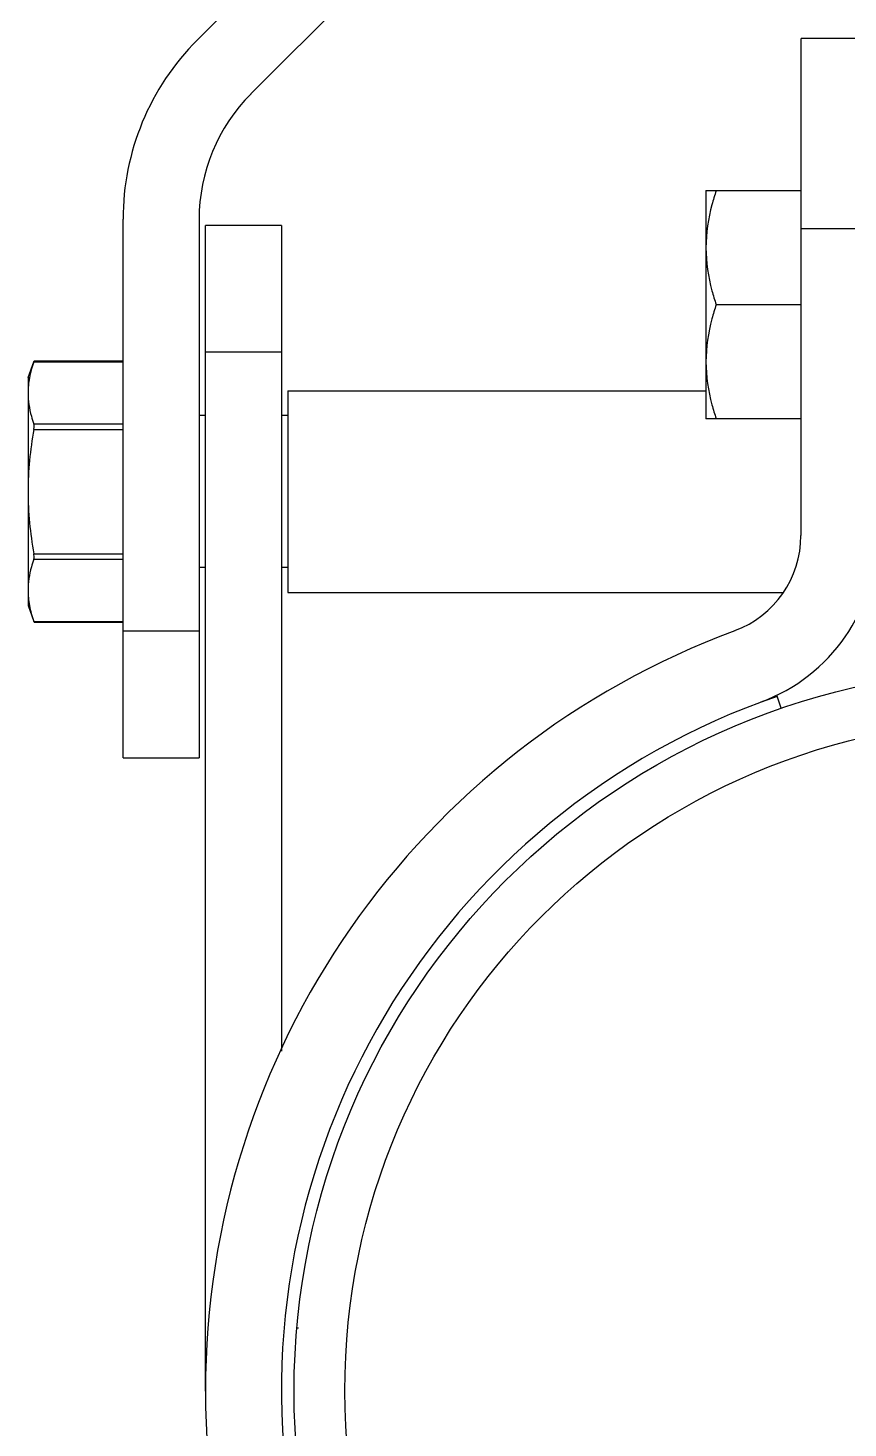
# Model space of a CAD drawing. Extents: x 27938 to 650306, y -92720 to 1524912.
# Drawn here: x 314794 to 315545, y 842044 to 843327 of the extents above; entities that cross this region are included whole.
import ezdxf

# ---------------------------------------------------------------- set-up
doc = ezdxf.new("R2010")
doc.units = 0
doc.header["$LTSCALE"] = 1000
doc.header["$MEASUREMENT"] = 0

msp = doc.modelspace()

# ---------------------------------------------------------------- linework, layer by layer
at = {"linetype": 'Continuous'}
for p, q in [((314948.9, 843316.2), (315245.1, 843612.4)), ((315294.4, 843563.1), (314998.1, 843266.9)), ((315502.3, 842861.8), (315502.3, 843317.5)), ((315572, 843317.5), (315502.3, 843317.5)), ((315415.2, 843178.1), (315415.2, 842969)), ((315415.2, 843178.1), (315502.3, 843178.1)), ((314880.8, 842658.2), (314880.8, 843151.9)), ((314950.5, 843151.9), (314950.5, 842658.2)), ((314956.3, 842077.4), (314956.3, 843146.1)), ((315026, 843146.1), (314956.3, 843146.1)), ((315026, 843146.1), (315026, 842389.1)), ((315572, 843143.2), (315502.3, 843143.2)), ((315502.3, 843073.5), (315424.5, 843073.5)), ((315026, 843030), (314956.3, 843030)), ((314793.7, 843006.7), (314799, 843021.2)), ((314799, 843021.2), (314799.3, 843022)), ((314799, 843021.2), (314880.8, 843021.2)), ((314799.2, 843022), (314880.8, 843022)), ((314793.7, 843006.7), (314793.7, 842797.6)), ((315031.8, 842994.5), (315031.8, 842809.8)), ((315031.8, 842994.5), (315415.2, 842994.5)), ((314799, 842964.2), (314880.8, 842964.2)), ((314956.3, 842971.9), (314950.5, 842971.9)), ((314956.3, 842971.9), (314950.5, 842971.9)), ((315031.8, 842971.9), (315026, 842971.9)), ((315031.8, 842971.9), (315026, 842971.9)), ((315502.3, 842969), (315415.2, 842969)), ((314799, 842959.2), (314880.8, 842959.2)), ((314799, 842845.2), (314880.8, 842845.2)), ((314799, 842840.1), (314880.8, 842840.1)), ((314956.3, 842832.5), (314950.5, 842832.5)), ((314956.3, 842832.5), (314950.5, 842832.5)), ((315031.8, 842832.5), (315026, 842832.5)), ((315031.8, 842832.5), (315026, 842832.5)), ((315031.8, 842809.8), (315485.6, 842809.8)), ((314793.7, 842797.6), (314799, 842783.1)), ((314799, 842783.1), (314880.8, 842783.1)), ((314799.3, 842782.4), (314799, 842783.1)), ((314799.2, 842782.4), (314880.8, 842782.4)), ((314880.8, 842774.4), (314950.5, 842774.4)), ((315484.2, 842703.5), (315480.4, 842714.5)), ((314880.8, 842658.2), (314950.5, 842658.2)), ((315040.8, 842135.5), (315041.8, 842135.5))]:
    msp.add_line(p, q, dxfattribs=at)
for radius in [662.1, 615.6]:
    msp.add_circle((315699.7, 842077.4), radius, dxfattribs=at)
for centre, radius, start, end in [((315113.1, 843151.9), 232.3, 135, 180), ((315113.1, 843151.9), 162.6, 135, 180), ((315409.3, 842861.8), 92.9, 290.3175, 0), ((315409.3, 842861.8), 162.6, 290.3175, 0), ((315699.7, 842077.4), 743.4, 110.3175, 249.6825), ((315699.7, 842077.4), 673.7, 109, 71)]:
    msp.add_arc(centre, radius, start, end, dxfattribs=at)
for points, knots in [([(315424.5, 843178.1), (315423.1, 843173.8), (315417.9, 843156.9), (315415.2, 843139.1), (315415.2, 843125.8)], [0, 0, 0, 0, 0.251892, 1, 1, 1, 1]), ([(315415.2, 843125.8), (315415.2, 843112.5), (315417.9, 843094.7), (315423.1, 843077.8), (315424.5, 843073.5)], [0, 0, 0, 0, 0.748108, 1, 1, 1, 1]), ([(315424.5, 843073.5), (315423.1, 843069.3), (315417.9, 843052.3), (315415.2, 843034.5), (315415.2, 843021.2)], [0, 0, 0, 0, 0.251892, 1, 1, 1, 1]), ([(315415.2, 843021.2), (315415.2, 843008), (315417.9, 842990.2), (315423.1, 842973.2), (315424.5, 842969)], [0, 0, 0, 0, 0.748108, 1, 1, 1, 1]), ([(314793.7, 842992.7), (314793.7, 842985.5), (314795.2, 842975.8), (314798.2, 842966.5), (314799, 842964.2)], [0, 0, 0, 0, 0.744761, 1, 1, 1, 1]), ([(314799, 842959.2), (314799.1, 842959.7), (314799.3, 842961.3), (314799.4, 842963.1), (314799, 842964.2)], [0, 0, 0, 0, 0.299097, 1, 1, 1, 1]), ([(314799, 842840.1), (314798.2, 842837.8), (314795.2, 842828.6), (314793.7, 842818.9), (314793.7, 842811.6)], [0, 0, 0, 0, 0.25524, 1, 1, 1, 1]), ([(314799, 842840.1), (314799.1, 842840.4), (314799.4, 842842.1), (314799.2, 842843.8), (314799, 842845.2)], [0, 0, 0, 0, 0.185973, 1, 1, 1, 1])]:
    msp.add_open_spline(points, degree=3, knots=knots, dxfattribs=at)
for points in [[(314799, 843021.2), (314797.3, 843016.4), (314795.9, 843011.5), (314795, 843006.5)], [(314795, 843006.5), (314794.2, 843001.9), (314793.7, 842997.3), (314793.7, 842992.7)], [(314799, 842959.2), (314795.7, 842940.4), (314793.7, 842921.3), (314793.7, 842902.2)], [(314793.7, 842902.2), (314793.7, 842883.1), (314795.7, 842864), (314799, 842845.2)], [(314793.7, 842811.6), (314793.7, 842807), (314794.2, 842802.4), (314795, 842797.9)], [(314795, 842797.9), (314795.9, 842792.9), (314797.3, 842788), (314799, 842783.1)]]:
    msp.add_open_spline(points, degree=3, dxfattribs=at)

doc.saveas('drawing.dxf')
